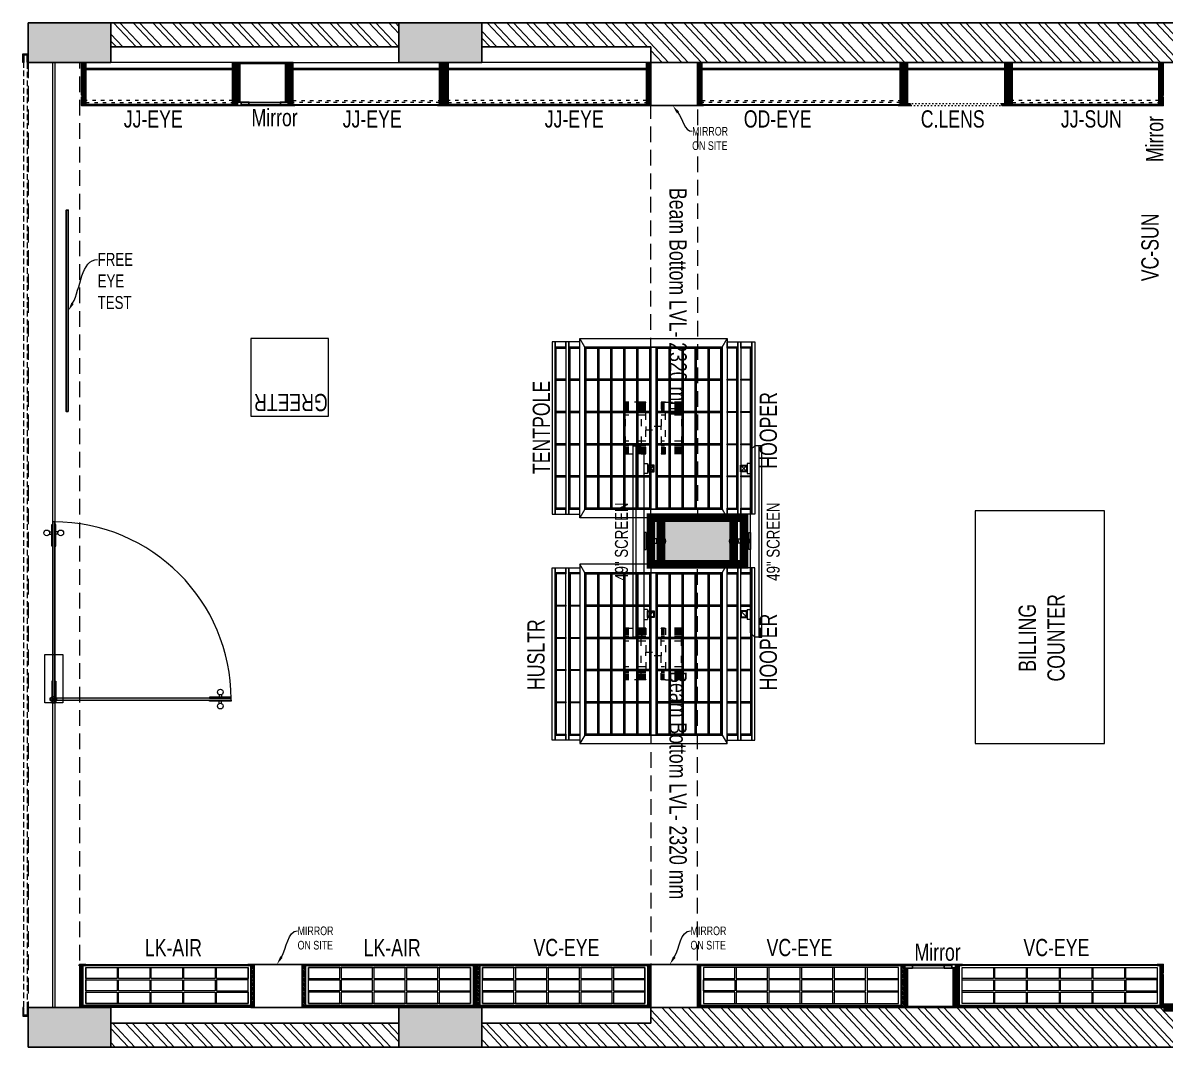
# Model space of a CAD drawing. Header units: feet. Extents: x 9588155 to 9598705, y -6772907 to -6766967.
# Drawn here: x 9588155 to 9594776, y -6772907 to -6766967 of the extents above; entities that cross this region are included whole.
import ezdxf
from ezdxf import colors
from ezdxf.entities.mleader import LeaderData, LeaderLine
from ezdxf.math import Vec2, Vec3

# ---------------------------------------------------------------- set-up
doc = ezdxf.new("R2010")
doc.units = ezdxf.units.FT
doc.header["$LTSCALE"] = 33
doc.header["$MEASUREMENT"] = 0
for name, pattern in [('a_p6_plan_L18$0$HIDDEN', [0.375, 0.25, -0.125]), ('ACAD_ISO03W100', [30, 12, -18]), ('HIDDENX2', [0.75, 0.5, -0.25])]:
    doc.linetypes.add(name, pattern=pattern)
for name, color, linetype, lineweight in [('A-Glazing', 4, 'Continuous', 20), ('A-shutter', 8, 'Continuous', 18), ('beam', 90, 'Continuous', 9), ('Glazing', 141, 'Continuous', 15), ('HIDDEN LINE', 177, 'Continuous', 0), ('LENS-DIM', 252, 'Continuous', 5), ('LENS-PARTITION', 21, 'Continuous', 25), ('LENS-TEXT', 31, 'Continuous', 5), ('LENS_DIMENSION', 193, 'Continuous', 0), ('LENS_TEXT', 31, 'Continuous', 5), ('LK-EQPMT', 3, 'Continuous', 18), ('LK-FF&E FLOOR', 1, 'Continuous', 9), ('LK-FF&E WALL', 1, 'Continuous', 9), ('LK-IT', 3, 'Continuous', 18), ('LK-MIRROR', 133, 'Continuous', 13), ('LN-ELEVATION-1', 81, 'Continuous', 25), ('LN-ELEVATION-2', 103, 'Continuous', 20), ('LN-ELEVATION-3', 125, 'Continuous', 18), ('LN-ELEVATION-4', 145, 'Continuous', 13), ('LN-ELEVATION-5', 167, 'Continuous', 5), ('LN-HATCH', 251, 'Continuous', 0), ('PLANO-TXT', 252, 'Continuous', 5), ('rolling shutter', 1, 'Continuous', 5)]:
    doc.layers.add(name, color=color, linetype=linetype, lineweight=lineweight)
doc.layers.add('A-WALL', color=1, linetype='Continuous')
doc.layers.add('column', color=10, linetype='Continuous')
doc.styles.add('LK TXT', font='GILC____.TTF', dxfattribs={"height": 100})
doc.styles.get("Standard").update_dxf_attribs({"font": 'GILC____.TTF'})
pattern_1 = [(45, (4208834.247, 1706614.74), (-4.4901280605, 4.4901280605), [])]
pattern_2 = [(45, (4209134.247, 1706614.74), (-4.4901280605, 4.4901280605), [])]
pattern_3 = [(45, (7858558.917, 3503823.203), (-4.4901280605, 4.4901280605), [])]
pattern_4 = [(45, (3990327.2935, 1709214.6916), (-4.4901280605, 4.4901280605), [])]
pattern_5 = [(45, (7858054.0837, 3504049.203), (-4.4901280605, 4.4901280605), [])]

# ---------------------------------------------------------------- blocks, each defined once
blk = doc.blocks.new('*U39')
at = {"layer": 'A-shutter', "color": 5, "ltscale": 10}
for points in [[(41039715, -1561539.2), (41039715, -1561544.2), (41039670, -1561544.2), (41039670, -1561564.2), (41039715, -1561564.2), (41039715, -1561569.2), (41039665, -1561569.2), (41039665, -1561539.2)], [(41045195, -1561539.2), (41045195, -1561544.2), (41045240, -1561544.2), (41045240, -1561564.2), (41045195, -1561564.2), (41045195, -1561569.2), (41045245, -1561569.2), (41045245, -1561539.2)]]:
    blk.add_lwpolyline(points, close=True, dxfattribs=at)
at = {"layer": 'A-shutter', "color": 5, "linetype": 'HIDDENX2', "ltscale": 2}
blk.add_lwpolyline([(41039670, -1561544.2), (41039670, -1561564.2), (41045240, -1561564.2), (41045240, -1561544.2)], close=True, dxfattribs=at)
blk = doc.blocks.new('A$Cfb444397')
at = {"layer": 'column'}
h = blk.add_hatch(color=8, dxfattribs=at)
h.dxf.hatch_style = 1
h.paths.add_polyline_path([(-9370, 5710), (-9370, 5940), (-9850, 5940), (-9850, 5710)])
h.paths.add_polyline_path([(-9370, 0), (-9370, 230), (-9850, 230), (-9850, 0)])
h.paths.add_polyline_path([(-7220, 0), (-7220, 230), (-7700, 230), (-7700, 0)])
h.paths.add_polyline_path([(-7220, 5710), (-7220, 5940), (-7700, 5940), (-7700, 5710)])
h = blk.add_hatch(color=8, dxfattribs=at)
h.dxf.hatch_style = 1
h.paths.add_polyline_path([(-1259.5, 2800), (-1259.5, 3070), (-1740, 3070), (-1740, 2800)])
h.paths.add_polyline_path([(-5759.5, 2800), (-5759.5, 3070), (-6240, 3070), (-6240, 2800)])
at = {"layer": 'LN-HATCH'}
h = blk.add_hatch(dxfattribs=at)
h.set_pattern_fill('ANSI32', color=256, scale=222, angle=88.11)
h.set_pattern_definition([(133.11, (-3472457.38, 5461264.69), (-60.7760807, -56.89315), []), (133.11, (-3472456.08, 5461303.91), (-60.7760807, -56.89315), [])])
h.paths.add_polyline_path([(-7220, 5940), (670, 5940), (670, 2840), (0, 2840), (0, 0), (-7220, 0), (-7220, 140), (-6240, 140), (-6240, 230), (-230, 230), (-230, 3070), (440, 3070), (440, 5710), (-6240, 5710), (-6240, 5800), (-7220, 5800)])
h.paths.add_polyline_path([(-9370, 5940), (-7700, 5940), (-7700, 5800), (-9370, 5800)])
h.paths.add_polyline_path([(-9370, 140), (-7700, 140), (-7700, 0), (-9370, 0)])
at = {"layer": 'A-WALL'}
for points in [[(-9370, 5940), (-7700, 5940), (-7700, 5800), (-9370, 5800)], [(-7220, 5940), (670, 5940), (670, 2840), (0, 2840), (0, 0), (-7220, 0), (-7220, 140), (-6240, 140), (-6240, 230), (-230, 230), (-230, 3070), (440, 3070), (440, 5710), (-6240, 5710), (-6240, 5800), (-7220, 5800)], [(-9370, 140), (-7700, 140), (-7700, 0), (-9370, 0)]]:
    blk.add_lwpolyline(points, close=True, dxfattribs=at)
at = {"layer": 'beam', "linetype": 'a_p6_plan_L18$0$HIDDEN', "lineweight": 5, "ltscale": 11}
for points in [[(-9850, 230), (-9550, 230), (-9550, 5710), (-9850, 5710)], [(-5970, 3070), (-6240, 3070), (-6240, 5710), (-5970, 5710)], [(-5970, 2800), (-6240, 2800), (-6240, 230), (-5970, 230)]]:
    blk.add_lwpolyline(points, close=True, dxfattribs=at)
at = {"layer": 'column'}
for points in [[(-9850, 5940), (-9370, 5940), (-9370, 5710), (-9850, 5710)], [(-7700, 5940), (-7220, 5940), (-7220, 5710), (-7700, 5710)], [(-6240, 3070), (-5759.5, 3070), (-5759.5, 2800), (-6240, 2800)], [(-9850, 0), (-9370, 0), (-9370, 230), (-9850, 230)], [(-7700, 230), (-7220, 230), (-7220, 0), (-7700, 0)]]:
    blk.add_lwpolyline(points, close=True, dxfattribs=at)
at = {"layer": 'rolling shutter', "color": 2, "xscale": -1, "rotation": 270}
blk.add_blockref('*U39', (1551689.2, -41039485), dxfattribs=at)
at = {"layer": 'beam', "linetype": 'a_p6_plan_L18$0$HIDDEN', "lineweight": 5, "ltscale": 11, "char_height": 100, "attachment_point": 1, "rotation": 270}
for insert in [(-6031.8, 4982.2), (-6031.8, 2179.7)]:
    blk.add_mtext_dynamic_manual_height_columns('Beam Bottom LVL- 2320 mm', width=1285.012, gutter_width=363.9, heights=[0], dxfattribs=dict(at, insert=insert))
blk = doc.blocks.new('JJ SH 900')
at = {"layer": 'LN-HATCH', "ltscale": 0.5}
h = blk.add_hatch(dxfattribs=at)
h.set_pattern_fill('ANSI31', color=256, scale=50)
h.paths.add_polyline_path([(-911.8, 0), (-911.8, -190), (-905.8, -190), (-905.8, -200), (-911.8, -200), (-911.8, -244), (-886.8, -244), (-886.8, 0)])
h = blk.add_hatch(dxfattribs=at)
h.set_pattern_fill('ANSI31', color=256, scale=2)
h.set_pattern_definition(pattern_1)
h.paths.add_polyline_path([(-11.8, 0), (-11.8, -190), (-17.8, -190), (-17.8, -200), (-11.8, -200), (-11.8, -244), (-36.8, -244), (-36.8, 0)])
h = blk.add_hatch(dxfattribs=at)
h.set_pattern_fill('ANSI31', color=256, scale=2)
h.set_pattern_definition(pattern_2)
h.paths.add_polyline_path([(-36.8, -40), (-886.8, -40), (-886.8, -34), (-36.8, -34)])
h = blk.add_hatch(dxfattribs=at)
h.set_pattern_fill('ANSI31', color=256, scale=2)
h.set_pattern_definition(pattern_2)
h.paths.add_polyline_path([(-876.8, -244), (-876.8, -250), (-911.8, -250), (-911.8, -244)])
h = blk.add_hatch(dxfattribs=at)
h.set_pattern_fill('ANSI31', color=256, scale=2)
h.set_pattern_definition(pattern_1)
h.paths.add_polyline_path([(-46.8, -244), (-46.8, -250), (-11.8, -250), (-11.8, -244)])
at = {"layer": 'LN-ELEVATION-1', "ltscale": 0.5}
for points in [[(-911.8, 0), (-911.8, -190), (-905.8, -190), (-905.8, -200), (-911.8, -200), (-911.8, -244), (-886.8, -244), (-886.8, 0)], [(-11.8, 0), (-11.8, -190), (-17.8, -190), (-17.8, -200), (-11.8, -200), (-11.8, -244), (-36.8, -244), (-36.8, 0)], [(-36.8, -40), (-886.8, -40), (-886.8, -34), (-36.8, -34)], [(-876.8, -244), (-876.8, -250), (-911.8, -250), (-911.8, -244)], [(-46.8, -244), (-46.8, -250), (-11.8, -250), (-11.8, -244)]]:
    blk.add_lwpolyline(points, close=True, dxfattribs=at)
at = {"layer": 'LN-ELEVATION-3', "ltscale": 0.5}
for p, q in [((-886.8, 0), (-36.8, 0)), ((-876.8, -244), (-46.8, -244)), ((-46.8, -250), (-876.8, -250))]:
    blk.add_line(p, q, dxfattribs=at)
at = {"layer": 'LN-ELEVATION-4', "linetype": 'ACAD_ISO03W100', "ltscale": 0.05}
blk.add_lwpolyline([(-886.8, -220), (-36.8, -220), (-36.8, -232), (-886.8, -232)], close=True, dxfattribs=at)
blk = doc.blocks.new('MIRROR')
at = {"layer": 'LN-HATCH', "ltscale": 0.5}
h = blk.add_hatch(dxfattribs=at)
h.set_pattern_fill('ANSI31', color=256, scale=2)
h.set_pattern_definition([(45, (4060433.7416, 1708720.787), (-4.4901280605, 4.4901280605), [])])
h.paths.add_polyline_path([(212.9, 101.3), (230.9, 101.3), (230.9, -127.7), (212.9, -127.7)])
h.paths.add_polyline_path([(230.9, 95.3), (494.9, 95.3), (494.9, 101.3), (230.9, 101.3)])
h.paths.add_polyline_path([(512.9, 101.3), (494.9, 101.3), (494.9, -127.7), (512.9, -127.7)])
at = {"layer": 'Defpoints'}
blk.add_lwpolyline([(512.9, 101.3), (212.9, 101.3), (212.9, -148.7), (512.9, -148.7)], close=True, dxfattribs=at)
at = {"layer": 'LN-ELEVATION-1'}
for points in [[(212.9, 101.3), (230.9, 101.3), (230.9, -127.7), (212.9, -127.7)], [(230.9, 95.3), (494.9, 95.3), (494.9, 101.3), (230.9, 101.3)], [(512.9, 101.3), (494.9, 101.3), (494.9, -127.7), (512.9, -127.7)], [(259.9, -141.7), (259.9, -127.7), (214.9, -127.7), (214.9, -148.7), (223.9, -148.7), (223.9, -147.2), (216.4, -147.2), (216.4, -141.7)], [(442.9, -141.7), (442.9, -127.7), (487.9, -127.7), (487.9, -148.7), (478.9, -148.7), (478.9, -147.2), (486.4, -147.2), (486.4, -141.7)], [(504.9, -148.7), (504.9, -147.2), (509.4, -147.2), (509.4, -129.2), (487.9, -129.2), (487.9, -127.7), (510.9, -127.7), (510.9, -148.7)]]:
    blk.add_lwpolyline(points, close=True, dxfattribs=at)
at = {"layer": 'LN-ELEVATION-2'}
blk.add_lwpolyline([(259.9, -141.7), (442.9, -141.7), (442.9, -127.7), (259.9, -127.7)], close=True, dxfattribs=at)
at = {"layer": 'LN-ELEVATION-2', "color": 4, "lineweight": 0}
blk.add_lwpolyline([(216.4, -141.7), (486.4, -141.7), (486.4, -147.2), (216.4, -147.2)], close=True, dxfattribs=at)
at = {"layer": 'LN-ELEVATION-4', "ltscale": 0.5}
blk.add_line((478.9, -148.7), (223.9, -148.7), dxfattribs=at)
blk = doc.blocks.new('VC HD 1010')
at = {"layer": 'LN-HATCH', "ltscale": 0.5}
h = blk.add_hatch(dxfattribs=at)
h.set_pattern_fill('ANSI31', color=256, scale=2)
h.set_pattern_definition([(45, (3761554.586, 1795022.936), (-4.490128061, 4.490128061), [])])
h.paths.add_polyline_path([(-505.2, 24), (-505.2, -166), (-499.2, -166), (-499.2, -176), (-505.2, -176), (-505.2, -220), (-487.2, -220), (-487.2, 24)])
h = blk.add_hatch(dxfattribs=at)
h.set_pattern_fill('ANSI31', color=256, scale=2)
h.set_pattern_definition(pattern_3)
h.paths.add_polyline_path([(504.8, 24), (504.8, -166), (498.8, -166), (498.8, -176), (504.8, -176), (504.8, -220), (486.8, -220), (486.8, 24)])
h = blk.add_hatch(dxfattribs=at)
h.set_pattern_fill('ANSI31', color=256, scale=2)
h.set_pattern_definition([(45, (7858741.917, 3503823.203), (-4.4901280605, 4.4901280605), [])])
h.paths.add_polyline_path([(-470.2, -220), (-470.2, -226), (-505.2, -226), (-505.2, -220)])
h = blk.add_hatch(dxfattribs=at)
h.set_pattern_fill('ANSI31', color=256, scale=2)
h.set_pattern_definition(pattern_3)
h.paths.add_polyline_path([(476.8, -220), (476.8, -226), (511.8, -226), (511.8, -220)])
at = {"layer": 'LN-ELEVATION-1', "ltscale": 0.5}
for points in [[(-505.2, 24), (-505.2, -166), (-499.2, -166), (-499.2, -176), (-505.2, -176), (-505.2, -220), (-487.2, -220), (-487.2, 24)], [(486.8, 12), (-487.2, 12), (-487.2, 18), (486.8, 18)], [(504.8, 24), (504.8, -166), (498.8, -166), (498.8, -176), (504.8, -176), (504.8, -220), (486.8, -220), (486.8, 24)], [(-470.2, -220), (-470.2, -226), (-505.2, -226), (-505.2, -220)], [(469.8, -220), (469.8, -226), (504.8, -226), (504.8, -220)]]:
    blk.add_lwpolyline(points, close=True, dxfattribs=at)
at = {"layer": 'LN-ELEVATION-2', "ltscale": 0.5}
blk.add_lwpolyline([(470.2, 0), (-470.2, 0), (-470.2, -208), (470.2, -208)], close=True, dxfattribs=at)
at = {"layer": 'LN-ELEVATION-3', "ltscale": 0.5}
for p, q in [((-487.2, 24), (486.8, 24)), ((-470.2, -220), (469.8, -220)), ((469.8, -226), (-470.2, -226))]:
    blk.add_line(p, q, dxfattribs=at)
for points in [[(-470.2, 0), (-288.5, 0), (-288.5, -64), (-470.2, -64)], [(-280.5, 0), (-98.8, 0), (-98.8, -64), (-280.5, -64)], [(-90.8, 0), (90.8, 0), (90.8, -64), (-90.8, -64)], [(98.8, 0), (280.5, 0), (280.5, -64), (98.8, -64)], [(288.5, 0), (470.2, 0), (470.2, -64), (288.5, -64)], [(-470.2, -136), (-288.5, -136), (-288.5, -72), (-470.2, -72)], [(-280.5, -72), (-98.8, -72), (-98.8, -136), (-280.5, -136)], [(-90.8, -72), (90.8, -72), (90.8, -136), (-90.8, -136)], [(98.8, -72), (280.5, -72), (280.5, -136), (98.8, -136)], [(288.5, -72), (470.2, -72), (470.2, -136), (288.5, -136)], [(-470.2, -144), (-288.5, -144), (-288.5, -208), (-470.2, -208)], [(-280.5, -144), (-98.8, -144), (-98.8, -208), (-280.5, -208)], [(-90.8, -144), (90.8, -144), (90.8, -208), (-90.8, -208)], [(98.8, -144), (280.5, -144), (280.5, -208), (98.8, -208)], [(288.5, -144), (470.2, -144), (470.2, -208), (288.5, -208)]]:
    blk.add_lwpolyline(points, close=True, dxfattribs=at)
blk = doc.blocks.new('JJ SH 1200')
at = {"layer": 'LN-HATCH', "ltscale": 0.5}
h = blk.add_hatch(dxfattribs=at)
h.set_pattern_fill('ANSI31', color=256, scale=2)
h.set_pattern_definition([(45, (4097187.331, 1708800.267), (-4.4901280605, 4.4901280605), [])])
h.paths.add_polyline_path([(792.1, 220), (792.1, 30), (786.1, 30), (786.1, 20), (792.1, 20), (792.1, -24), (767.1, -24), (767.1, 220)])
h.paths.add_polyline_path([(-382.9, 180), (767.1, 180), (767.1, 186), (-382.9, 186)])
h.paths.add_polyline_path([(757.1, -24), (757.1, -30), (792.1, -30), (792.1, -24)])
h.paths.add_polyline_path([(-407.9, 220), (-407.9, 30), (-401.9, 30), (-401.9, 20), (-407.9, 20), (-407.9, -24), (-382.9, -24), (-382.9, 220)])
h.paths.add_polyline_path([(-372.9, -24), (-372.9, -30), (-407.9, -30), (-407.9, -24)])
at = {"layer": 'LN-ELEVATION-1', "ltscale": 0.5}
for points in [[(-407.9, 220), (-407.9, 30), (-401.9, 30), (-401.9, 20), (-407.9, 20), (-407.9, -24), (-382.9, -24), (-382.9, 220)], [(792.1, 220), (792.1, 30), (786.1, 30), (786.1, 20), (792.1, 20), (792.1, -24), (767.1, -24), (767.1, 220)], [(-382.9, 180), (767.1, 180), (767.1, 186), (-382.9, 186)], [(-372.9, -24), (-372.9, -30), (-407.9, -30), (-407.9, -24)], [(757.1, -24), (757.1, -30), (792.1, -30), (792.1, -24)]]:
    blk.add_lwpolyline(points, close=True, dxfattribs=at)
at = {"layer": 'LN-ELEVATION-3', "ltscale": 0.5}
for p, q in [((767.1, 220), (-382.9, 220)), ((757.1, -24), (-372.9, -24)), ((-372.9, -30), (757.1, -30))]:
    blk.add_line(p, q, dxfattribs=at)
at = {"layer": 'LN-ELEVATION-4', "linetype": 'ACAD_ISO03W100', "ltscale": 0.05}
blk.add_lwpolyline([(767.1, 0), (-382.9, 0), (-382.9, -12), (767.1, -12)], close=True, dxfattribs=at)
blk = doc.blocks.new('CLENS 600')
at = {"layer": 'LN-HATCH', "ltscale": 0.5}
h = blk.add_hatch(dxfattribs=at)
h.set_pattern_fill('ANSI31', color=256, scale=2)
h.set_pattern_definition(pattern_4)
h.paths.add_polyline_path([(-600, 0), (-582, 0), (-582, -240), (-600, -240)])
h = blk.add_hatch(dxfattribs=at)
h.set_pattern_fill('ANSI31', color=256, scale=2)
h.set_pattern_definition([(45, (3975657.573, 1709214.6916), (-4.490128061, 4.490128061), [])])
h.paths.add_polyline_path([(-18, 0), (0, 0), (0, -240), (-18, -240)])
h = blk.add_hatch(dxfattribs=at)
h.set_pattern_fill('ANSI31', color=256, scale=2)
h.set_pattern_definition([(45, (3990252.2935, 1709214.6916), (-4.4901280605, 4.4901280605), [])])
h.paths.add_polyline_path([(-582, -40), (-18, -40), (-18, -34), (-582, -34)])
h = blk.add_hatch(dxfattribs=at)
h.set_pattern_fill('ANSI31', color=256, scale=2)
h.set_pattern_definition(pattern_4)
h.paths.add_polyline_path([(-600, -250), (-565, -250), (-565, -240), (-600, -240)])
h = blk.add_hatch(dxfattribs=at)
h.set_pattern_fill('ANSI31', color=256, scale=2)
h.set_pattern_definition([(45, (3990177.2935, 1709214.6916), (-4.4901280605, 4.4901280605), [])])
h.paths.add_polyline_path([(-35, -250), (0, -250), (0, -240), (-35, -240)])
at = {"layer": 'HIDDEN LINE', "linetype": 'ACAD_ISO03W100', "ltscale": 0.02}
for p, q in [((-35, -240), (-565, -240)), ((-565, -250), (-35, -250))]:
    blk.add_line(p, q, dxfattribs=at)
at = {"layer": 'LN-ELEVATION-1', "ltscale": 0.5}
for points in [[(-600, 0), (-582, 0), (-582, -240), (-600, -240)], [(-18, 0), (0, 0), (0, -240), (-18, -240)], [(-582, -40), (-18, -40), (-18, -34), (-582, -34)], [(-600, -250), (-565, -250), (-565, -240), (-600, -240)], [(-35, -250), (0, -250), (0, -240), (-35, -240)]]:
    blk.add_lwpolyline(points, close=True, dxfattribs=at)
at = {"layer": 'LN-ELEVATION-4'}
blk.add_line((-18, 0), (-582, 0), dxfattribs=at)
blk = doc.blocks.new('VC HD 1200')
at = {"layer": 'LN-HATCH', "ltscale": 0.5}
h = blk.add_hatch(dxfattribs=at)
h.set_pattern_fill('ANSI31', color=256, scale=2)
h.set_pattern_definition([(45, (3760859.753, 1795248.936), (-4.490128061, 4.490128061), [])])
h.paths.add_polyline_path([(-1200, 250), (-1200, 60), (-1194, 60), (-1194, 50), (-1200, 50), (-1200, 6), (-1182, 6), (-1182, 250)])
h = blk.add_hatch(dxfattribs=at)
h.set_pattern_fill('ANSI31', color=256, scale=2)
h.set_pattern_definition(pattern_5)
h.paths.add_polyline_path([(0, 250), (0, 60), (-6, 60), (-6, 50), (0, 50), (0, 6), (-18, 6), (-18, 250)])
h = blk.add_hatch(dxfattribs=at)
h.set_pattern_fill('ANSI31', color=256, scale=2)
h.set_pattern_definition([(45, (7858047.0837, 3504049.203), (-4.4901280605, 4.4901280605), [])])
h.paths.add_polyline_path([(-1165, 6), (-1165, 0), (-1200, 0), (-1200, 6)])
h = blk.add_hatch(dxfattribs=at)
h.set_pattern_fill('ANSI31', color=256, scale=2)
h.set_pattern_definition(pattern_5)
h.paths.add_polyline_path([(-28, 6), (-28, 0), (0, 0), (0, 6)])
at = {"layer": 'LN-ELEVATION-1', "ltscale": 0.5}
for points in [[(-1200, 250), (-1200, 60), (-1194, 60), (-1194, 50), (-1200, 50), (-1200, 6), (-1182, 6), (-1182, 250)], [(-18, 238), (-1182, 238), (-1182, 244), (-18, 244)], [(0, 250), (0, 60), (-6, 60), (-6, 50), (0, 50), (0, 6), (-18, 6), (-18, 250)], [(-1165, 6), (-1165, 0), (-1200, 0), (-1200, 6)], [(-35, 6), (-35, 0), (0, 0), (0, 6)]]:
    blk.add_lwpolyline(points, close=True, dxfattribs=at)
at = {"layer": 'LN-ELEVATION-3', "ltscale": 0.5}
for p, q in [((-1182, 250), (-18, 250)), ((-1165, 6), (-35, 6)), ((-35, 0), (-1165, 0))]:
    blk.add_line(p, q, dxfattribs=at)
for points in [[(-1165, 226), (-35, 226), (-35, 18), (-1165, 18)], [(-1165, 226), (-983.3, 226), (-983.3, 162), (-1165, 162)], [(-975.3, 226), (-793.7, 226), (-793.7, 162), (-975.3, 162)], [(-785.7, 226), (-604, 226), (-604, 162), (-785.7, 162)], [(-596, 226), (-414.3, 226), (-414.3, 162), (-596, 162)], [(-406.3, 226), (-224.7, 226), (-224.7, 162), (-406.3, 162)], [(-216.7, 226), (-35, 226), (-35, 162), (-216.7, 162)], [(-1165, 90), (-983.3, 90), (-983.3, 154), (-1165, 154)], [(-975.3, 154), (-793.7, 154), (-793.7, 90), (-975.3, 90)], [(-785.7, 154), (-604, 154), (-604, 90), (-785.7, 90)], [(-596, 154), (-414.3, 154), (-414.3, 90), (-596, 90)], [(-406.3, 154), (-224.7, 154), (-224.7, 90), (-406.3, 90)], [(-216.7, 154), (-35, 154), (-35, 90), (-216.7, 90)], [(-1165, 82), (-983.3, 82), (-983.3, 18), (-1165, 18)], [(-975.3, 82), (-793.7, 82), (-793.7, 18), (-975.3, 18)], [(-785.7, 82), (-604, 82), (-604, 18), (-785.7, 18)], [(-596, 82), (-414.3, 82), (-414.3, 18), (-596, 18)], [(-406.3, 82), (-224.7, 82), (-224.7, 18), (-406.3, 18)], [(-216.7, 82), (-35, 82), (-35, 18), (-216.7, 18)]]:
    blk.add_lwpolyline(points, close=True, dxfattribs=at)
blk = doc.blocks.new('ffgd')
at = {"layer": 'LN-ELEVATION-4', "linetype": 'ACAD_ISO03W100', "ltscale": 0.1}
blk.add_lwpolyline([(0, 47.3), (0, -41.5), (-20, -41.5), (-20, 47.3)], close=True, dxfattribs=at)
at = {"layer": 'LN-ELEVATION-5', "linetype": 'ACAD_ISO03W100', "ltscale": 0.1}
for p, q in [((-159.9, 165.7), (-159.9, 47.3)), ((-159.7, 165.7), (-159.7, 47.3)), ((-159.4, 165.7), (-159.4, 47.3)), ((-159, 165.7), (-159, 47.3)), ((-158.5, 165.7), (-158.5, 47.3)), ((-157.9, 165.7), (-157.9, 47.3)), ((-157.1, 165.7), (-157.1, 47.3)), ((-156.1, 165.7), (-156.1, 47.3)), ((-154.1, 165.7), (-154.1, 47.3)), ((-151.1, 165.7), (-151.1, 47.3)), ((-146.1, 165.7), (-146.1, 47.3)), ((-141.1, 165.7), (-141.1, 47.3)), ((-135.1, 165.7), (-135.1, 47.3)), ((-128.1, 165.7), (-128.1, 47.3)), ((-120.1, 165.7), (-120.1, 47.3)), ((-111.1, 165.7), (-111.1, 47.3)), ((-102.1, 165.7), (-102.1, 47.3)), ((-85, 165.7), (-85, 47.3)), ((65, 165.7), (65, 47.3)), ((82.1, 165.7), (82.1, 47.3)), ((91.1, 165.7), (91.1, 47.3)), ((100.1, 165.7), (100.1, 47.3)), ((108.1, 165.7), (108.1, 47.3)), ((115.1, 165.7), (115.1, 47.3)), ((121.1, 165.7), (121.1, 47.3)), ((126.1, 165.7), (126.1, 47.3)), ((131.1, 165.7), (131.1, 47.3)), ((134.1, 165.7), (134.1, 47.3)), ((136.1, 165.7), (136.1, 47.3)), ((137.1, 165.7), (137.1, 47.3)), ((137.9, 165.7), (137.9, 47.3)), ((138.5, 165.7), (138.5, 47.3)), ((139, 165.7), (139, 47.3)), ((139.4, 165.7), (139.4, 47.3)), ((139.7, 165.7), (139.7, 47.3)), ((139.9, 165.7), (139.9, 47.3)), ((-159.9, -41.5), (-159.9, -159.9)), ((-159.7, -41.5), (-159.7, -159.9)), ((-159.4, -41.5), (-159.4, -159.9)), ((-159, -41.5), (-159, -159.9)), ((-158.5, -41.5), (-158.5, -159.9)), ((-157.9, -41.5), (-157.9, -159.9)), ((-157.1, -41.5), (-157.1, -159.9)), ((-156.1, -41.5), (-156.1, -159.9)), ((-154.1, -41.5), (-154.1, -159.9)), ((-151.1, -41.5), (-151.1, -159.9)), ((-146.1, -41.5), (-146.1, -159.9)), ((-141.1, -41.5), (-141.1, -159.9)), ((-135.1, -41.5), (-135.1, -159.9)), ((-128.1, -41.5), (-128.1, -159.9)), ((-120.1, -41.5), (-120.1, -159.9)), ((-111.1, -41.5), (-111.1, -159.9)), ((-102.1, -41.5), (-102.1, -159.9)), ((-85, -41.5), (-85, -159.9)), ((65, -41.5), (65, -159.9)), ((82.1, -41.5), (82.1, -159.9)), ((91.1, -41.5), (91.1, -159.9)), ((100.1, -41.5), (100.1, -159.9)), ((108.1, -41.5), (108.1, -159.9)), ((115.1, -41.5), (115.1, -159.9)), ((121.1, -41.5), (121.1, -159.9)), ((126.1, -41.5), (126.1, -159.9)), ((131.1, -41.5), (131.1, -159.9)), ((134.1, -41.5), (134.1, -159.9)), ((136.1, -41.5), (136.1, -159.9)), ((137.1, -41.5), (137.1, -159.9)), ((137.9, -41.5), (137.9, -159.9)), ((138.5, -41.5), (138.5, -159.9)), ((139, -41.5), (139, -159.9)), ((139.4, -41.5), (139.4, -159.9)), ((139.7, -41.5), (139.7, -159.9)), ((139.9, -41.5), (139.9, -159.9))]:
    blk.add_line(p, q, dxfattribs=at)
for points in [[(140, 73), (140, 165.7), (-160, 165.7), (-160, 73)], [(140, -67.1), (140, -159.9), (-160, -159.9), (-160, -67.1)]]:
    blk.add_lwpolyline(points, dxfattribs=at)
for points in [[(140, 73), (140, 47.3), (-160, 47.3), (-160, 73)], [(140, -41.5), (140, -67.1), (-160, -67.1), (-160, -41.5)]]:
    blk.add_lwpolyline(points, close=True, dxfattribs=at)
blk = doc.blocks.new('EURO 1040 x 1175')
at = {"layer": 'LN-ELEVATION-1'}
for points in [[(-470, -327.4), (470, -327.4), (470, 467.6), (-470, 467.6)], [(-470, 85.1), (470, 85.1), (470, 467.6), (-470, 467.6)], [(-283.2, 85.1), (-277.2, 85.1), (-277.2, 467.6), (-283.2, 467.6)], [(-96.4, 85.1), (-90.4, 85.1), (-90.4, 467.6), (-96.4, 467.6)], [(90.4, 85.1), (96.4, 85.1), (96.4, 467.6), (90.4, 467.6)], [(277.2, 85.1), (283.2, 85.1), (283.2, 467.6), (277.2, 467.6)], [(-470, 386.6), (-283.2, 386.6), (-283.2, 392.6), (-470, 392.6)], [(-277.2, 386.6), (-96.4, 386.6), (-96.4, 392.6), (-277.2, 392.6)], [(-90.4, 386.6), (90.4, 386.6), (90.4, 392.6), (-90.4, 392.6)], [(96.4, 386.6), (277.2, 386.6), (277.2, 392.6), (96.4, 392.6)], [(283.2, 386.6), (470, 386.6), (470, 392.6), (283.2, 392.6)], [(-470, 311.2), (-283.2, 311.2), (-283.2, 317.2), (-470, 317.2)], [(-277.2, 311.2), (-96.4, 311.2), (-96.4, 317.2), (-277.2, 317.2)], [(-90.4, 311.2), (90.4, 311.2), (90.4, 317.2), (-90.4, 317.2)], [(96.4, 311.2), (277.2, 311.2), (277.2, 317.2), (96.4, 317.2)], [(283.2, 311.2), (470, 311.2), (470, 317.2), (283.2, 317.2)], [(-470, 235.8), (-283.2, 235.8), (-283.2, 241.8), (-470, 241.8)], [(-277.2, 235.8), (-96.4, 235.8), (-96.4, 241.8), (-277.2, 241.8)], [(-90.4, 235.8), (90.4, 235.8), (90.4, 241.8), (-90.4, 241.8)], [(96.4, 235.8), (277.2, 235.8), (277.2, 241.8), (96.4, 241.8)], [(283.2, 235.8), (470, 235.8), (470, 241.8), (283.2, 241.8)], [(-470, 160.4), (-283.2, 160.4), (-283.2, 166.4), (-470, 166.4)], [(-277.2, 160.4), (-96.4, 160.4), (-96.4, 166.4), (-277.2, 166.4)], [(-90.4, 160.4), (90.4, 160.4), (90.4, 166.4), (-90.4, 166.4)], [(96.4, 160.4), (277.2, 160.4), (277.2, 166.4), (96.4, 166.4)], [(283.2, 160.4), (470, 160.4), (470, 166.4), (283.2, 166.4)], [(-470, 85.1), (470, 85.1), (470, 55.1), (-470, 55.1)], [(-470, 55.1), (470, 55.1), (470, -327.4), (-470, -327.4)], [(-283.2, 55.1), (-277.2, 55.1), (-277.2, -327.4), (-283.2, -327.4)], [(-96.4, 55.1), (-90.4, 55.1), (-90.4, -327.4), (-96.4, -327.4)], [(90.4, 55.1), (96.4, 55.1), (96.4, -327.4), (90.4, -327.4)], [(277.2, 55.1), (283.2, 55.1), (283.2, -327.4), (277.2, -327.4)], [(-470, -20.3), (-283.2, -20.3), (-283.2, -26.3), (-470, -26.3)], [(-277.2, -20.3), (-96.4, -20.3), (-96.4, -26.3), (-277.2, -26.3)], [(-90.4, -20.3), (90.4, -20.3), (90.4, -26.3), (-90.4, -26.3)], [(96.4, -20.3), (277.2, -20.3), (277.2, -26.3), (96.4, -26.3)], [(283.2, -20.3), (470, -20.3), (470, -26.3), (283.2, -26.3)], [(-470, -95.7), (-283.2, -95.7), (-283.2, -101.7), (-470, -101.7)], [(-277.2, -95.7), (-96.4, -95.7), (-96.4, -101.7), (-277.2, -101.7)], [(-90.4, -95.7), (90.4, -95.7), (90.4, -101.7), (-90.4, -101.7)], [(96.4, -95.7), (277.2, -95.7), (277.2, -101.7), (96.4, -101.7)], [(283.2, -95.7), (470, -95.7), (470, -101.7), (283.2, -101.7)], [(-470, -171.1), (-283.2, -171.1), (-283.2, -177.1), (-470, -177.1)], [(-277.2, -171.1), (-96.4, -171.1), (-96.4, -177.1), (-277.2, -177.1)], [(-90.4, -171.1), (90.4, -171.1), (90.4, -177.1), (-90.4, -177.1)], [(96.4, -171.1), (277.2, -171.1), (277.2, -177.1), (96.4, -177.1)], [(283.2, -171.1), (470, -171.1), (470, -177.1), (283.2, -177.1)], [(-470, -246.4), (-283.2, -246.4), (-283.2, -252.4), (-470, -252.4)], [(-277.2, -246.4), (-96.4, -246.4), (-96.4, -252.4), (-277.2, -252.4)], [(-90.4, -246.4), (90.4, -246.4), (90.4, -252.4), (-90.4, -252.4)], [(96.4, -246.4), (277.2, -246.4), (277.2, -252.4), (96.4, -252.4)], [(283.2, -246.4), (470, -246.4), (470, -252.4), (283.2, -252.4)]]:
    blk.add_lwpolyline(points, close=True, dxfattribs=at)
for points in [[(-283.2, 461.6), (-464, 461.6), (-464, 317.2)], [(-96.4, 461.6), (-277.2, 461.6)], [(90.4, 461.6), (-90.4, 461.6)], [(277.2, 461.6), (96.4, 461.6)], [(464, 317.2), (464, 461.6), (283.2, 461.6)], [(-464, 311.2), (-464, 241.8)], [(464, 241.8), (464, 311.2)], [(-464, 235.8), (-464, 166.4)], [(464, 166.4), (464, 235.8)], [(-464, 160.4), (-464, 91.1), (-283.2, 91.1)], [(283.2, 91.1), (464, 91.1), (464, 160.4)], [(-277.2, 91.1), (-96.4, 91.1)], [(-90.4, 91.1), (90.4, 91.1)], [(96.4, 91.1), (277.2, 91.1)], [(-464, -20.3), (-464, 49.1), (-283.2, 49.1)], [(-277.2, 49.1), (-96.4, 49.1)], [(-90.4, 49.1), (90.4, 49.1)], [(96.4, 49.1), (277.2, 49.1)], [(283.2, 49.1), (464, 49.1), (464, -20.3)], [(-464, -95.7), (-464, -26.3)], [(464, -26.3), (464, -95.7)], [(-464, -171.1), (-464, -101.7)], [(464, -101.7), (464, -171.1)], [(-283.2, -321.4), (-464, -321.4), (-464, -177.1)], [(464, -177.1), (464, -321.4), (283.2, -321.4)], [(-96.4, -321.4), (-277.2, -321.4)], [(90.4, -321.4), (-90.4, -321.4)], [(277.2, -321.4), (96.4, -321.4)]]:
    blk.add_lwpolyline(points, dxfattribs=at)
at = {"layer": 'LN-ELEVATION-2'}
blk.add_lwpolyline([(-520, -357.4), (520, -357.4), (520, 497.6), (-520, 497.6)], close=True, dxfattribs=at)
for points in [[(-470, 467.6), (-520, 497.6)], [(470, 467.6), (520, 497.6)], [(-470, -327.4), (-520, -357.4)], [(470, -327.4), (520, -357.4)]]:
    blk.add_lwpolyline(points, dxfattribs=at)
at = {"layer": 'LN-ELEVATION-3'}
for points in [[(-500, 559.6), (500, 559.6), (500, 577.6), (-500, 577.6)], [(-500, 497.6), (-470, 497.6), (-470, 559.6), (-500, 559.6)], [(470, 497.6), (500, 497.6), (500, 559.6), (470, 559.6)], [(-500, -357.4), (-470, -357.4), (-470, -419.4), (-500, -419.4)], [(470, -357.4), (500, -357.4), (500, -419.4), (470, -419.4)], [(-500, -419.4), (500, -419.4), (500, -437.4), (-500, -437.4)]]:
    blk.add_lwpolyline(points, close=True, dxfattribs=at)
at = {"layer": 'LN-ELEVATION-4'}
for points in [[(-500, 639.6), (500, 639.6), (500, 657.6), (-500, 657.6)], [(-500, 577.6), (-470, 577.6), (-470, 639.6), (-500, 639.6)], [(470, 577.6), (500, 577.6), (500, 639.6), (470, 639.6)], [(-470, 497.6), (-464, 497.6), (-464, 559.6), (-470, 559.6)], [(-464, 553.6), (-283.2, 553.6), (-283.2, 559.6), (-464, 559.6)], [(-283.2, 497.6), (-277.2, 497.6), (-277.2, 559.6), (-283.2, 559.6)], [(-277.2, 553.6), (-96.4, 553.6), (-96.4, 559.6), (-277.2, 559.6)], [(-96.4, 497.6), (-90.4, 497.6), (-90.4, 559.6), (-96.4, 559.6)], [(-90.4, 553.6), (90.4, 553.6), (90.4, 559.6), (-90.4, 559.6)], [(90.4, 497.6), (96.4, 497.6), (96.4, 559.6), (90.4, 559.6)], [(96.4, 553.6), (277.2, 553.6), (277.2, 559.6), (96.4, 559.6)], [(277.2, 497.6), (283.2, 497.6), (283.2, 559.6), (277.2, 559.6)], [(283.2, 553.6), (464, 553.6), (464, 559.6), (283.2, 559.6)], [(464, 497.6), (470, 497.6), (470, 559.6), (464, 559.6)], [(-470, -357.4), (-464, -357.4), (-464, -419.4), (-470, -419.4)], [(-283.2, -357.4), (-277.2, -357.4), (-277.2, -419.4), (-283.2, -419.4)], [(-96.4, -357.4), (-90.4, -357.4), (-90.4, -419.4), (-96.4, -419.4)], [(90.4, -357.4), (96.4, -357.4), (96.4, -419.4), (90.4, -419.4)], [(277.2, -357.4), (283.2, -357.4), (283.2, -419.4), (277.2, -419.4)], [(464, -357.4), (470, -357.4), (470, -419.4), (464, -419.4)], [(-500, -437.4), (-470, -437.4), (-470, -499.4), (-500, -499.4)], [(-464, -413.4), (-283.2, -413.4), (-283.2, -419.4), (-464, -419.4)], [(-277.2, -413.4), (-96.4, -413.4), (-96.4, -419.4), (-277.2, -419.4)], [(-90.4, -413.4), (90.4, -413.4), (90.4, -419.4), (-90.4, -419.4)], [(96.4, -413.4), (277.2, -413.4), (277.2, -419.4), (96.4, -419.4)], [(283.2, -413.4), (464, -413.4), (464, -419.4), (283.2, -419.4)], [(470, -437.4), (500, -437.4), (500, -499.4), (470, -499.4)], [(-500, -499.4), (500, -499.4), (500, -517.4), (-500, -517.4)]]:
    blk.add_lwpolyline(points, close=True, dxfattribs=at)
at = {"layer": 'LN-ELEVATION-5'}
for points in [[(-470, 577.6), (-464, 577.6), (-464, 639.6), (-470, 639.6)], [(-464, 633.6), (-283.2, 633.6), (-283.2, 639.6), (-464, 639.6)], [(-283.2, 577.6), (-277.2, 577.6), (-277.2, 639.6), (-283.2, 639.6)], [(-277.2, 633.6), (-96.4, 633.6), (-96.4, 639.6), (-277.2, 639.6)], [(-96.4, 577.6), (-90.4, 577.6), (-90.4, 639.6), (-96.4, 639.6)], [(-90.4, 633.6), (90.4, 633.6), (90.4, 639.6), (-90.4, 639.6)], [(90.4, 577.6), (96.4, 577.6), (96.4, 639.6), (90.4, 639.6)], [(96.4, 633.6), (277.2, 633.6), (277.2, 639.6), (96.4, 639.6)], [(277.2, 577.6), (283.2, 577.6), (283.2, 639.6), (277.2, 639.6)], [(283.2, 633.6), (464, 633.6), (464, 639.6), (283.2, 639.6)], [(464, 577.6), (470, 577.6), (470, 639.6), (464, 639.6)], [(-470, -437.4), (-464, -437.4), (-464, -499.4), (-470, -499.4)], [(-283.2, -437.4), (-277.2, -437.4), (-277.2, -499.4), (-283.2, -499.4)], [(-96.4, -437.4), (-90.4, -437.4), (-90.4, -499.4), (-96.4, -499.4)], [(90.4, -437.4), (96.4, -437.4), (96.4, -499.4), (90.4, -499.4)], [(277.2, -437.4), (283.2, -437.4), (283.2, -499.4), (277.2, -499.4)], [(464, -437.4), (470, -437.4), (470, -499.4), (464, -499.4)], [(-464, -493.4), (-283.2, -493.4), (-283.2, -499.4), (-464, -499.4)], [(-277.2, -493.4), (-96.4, -493.4), (-96.4, -499.4), (-277.2, -499.4)], [(-90.4, -493.4), (90.4, -493.4), (90.4, -499.4), (-90.4, -499.4)], [(96.4, -493.4), (277.2, -493.4), (277.2, -499.4), (96.4, -499.4)], [(283.2, -493.4), (464, -493.4), (464, -499.4), (283.2, -499.4)]]:
    blk.add_lwpolyline(points, close=True, dxfattribs=at)
at = {"layer": 'LENS-DIM'}
blk.add_blockref('ffgd', (10, 67.1), dxfattribs=at)
blk = doc.blocks.new('Entrance Door')
at = {"layer": 'Glazing', "ltscale": 111}
blk.add_hatch(color=256, dxfattribs=at).paths.add_polyline_path([(18, -34.8), (18, -1235), (30, -1235), (30, -34.8)])
at = {"layer": 'Glazing'}
for p, q in [((30, -54.2), (18, -66.2)), ((1117.8, -31.3), (1117.8, -54.3)), ((1117.8, -89.2), (1117.8, -66.3)), ((1132.8, -31.3), (1132.8, -54.3)), ((1132.8, -89.2), (1132.8, -66.3))]:
    blk.add_line(p, q, dxfattribs=at)
at = {"layer": 'Glazing', "ltscale": 44}
for p, q in [((-4.9, -1156.3), (18, -1156.3)), ((-4.9, -1171.3), (18, -1171.3)), ((52.9, -1156.3), (30, -1156.3)), ((52.9, -1171.3), (30, -1171.3))]:
    blk.add_line(p, q, dxfattribs=at)
at = {"layer": 'Glazing'}
for points in [[(320, -120.5), (0, -120.5), (0, 0), (320, 0)], [(0, -54.2), (142.5, -54.2), (142.5, -46.8), (0, -46.8)], [(0, -66.2), (142.5, -66.2), (142.5, -73.7), (0, -73.7)], [(1180.8, -54.3), (1038.3, -54.3), (1038.3, -46.8), (1180.8, -46.8)], [(1180.8, -66.3), (1038.3, -66.3), (1038.3, -73.8), (1180.8, -73.8)]]:
    blk.add_lwpolyline(points, close=True, dxfattribs=at)
at = {"layer": 'Glazing', "ltscale": 222}
blk.add_lwpolyline([(-1.5, -66.2), (1198.8, -66.2), (1198.8, -54.2), (-1.5, -54.2)], close=True, dxfattribs=at)
at = {"layer": 'Glazing', "ltscale": 111}
blk.add_lwpolyline([(18, -34.8), (18, -1235), (30, -1235), (30, -34.8)], close=True, dxfattribs=at)
at = {"layer": 'Glazing', "ltscale": 44}
for points in [[(18, -1092.5), (18, -1235), (10.5, -1235), (10.5, -1092.5)], [(30, -1092.5), (30, -1235), (37.5, -1235), (37.5, -1092.5)]]:
    blk.add_lwpolyline(points, close=True, dxfattribs=at)
at = {"layer": 'Glazing'}
for centre, radius in [((1125.3, -13.9), 19), ((24, -58.7), 19.8), ((1125.3, -106.6), 19)]:
    blk.add_circle(centre, radius, dxfattribs=at)
at = {"layer": 'Glazing', "ltscale": 44}
for centre in [(-22.4, -1163.8), (70.4, -1163.8)]:
    blk.add_circle(centre, 19, dxfattribs=at)
at = {"layer": 'Glazing', "ltscale": 222}
blk.add_arc((24, -60.2), 1174.8, 270, 359.99955, dxfattribs=at)
blk = doc.blocks.new('49INCH')
at = {"layer": 'LK-EQPMT', "ltscale": 12}
for p, q in [((-394.1, 84.6), (-452.7, 84.6)), ((-452.7, 65.1), (-452.7, 84.6)), ((-394.1, 84.6), (-394.1, 65.1)), ((394.1, 84.6), (394.1, 65.1)), ((452.7, 84.6), (394.1, 84.6)), ((452.7, 65.1), (452.7, 84.6)), ((-555.2, 40.7), (-530.8, 65.1)), ((-555.2, 16.2), (-555.2, 40.7)), ((-530.8, 65.1), (530.8, 65.1)), ((555.2, 40.7), (530.8, 65.1)), ((555.2, 16.2), (555.2, 40.7))]:
    blk.add_line(p, q, dxfattribs=at)
at = {"layer": 'LK-EQPMT'}
for p, q in [((-407.5, 119.1), (-438.1, 88.5)), ((408.1, 119.1), (438.7, 88.5)), ((438.7, 119.1), (408.1, 88.5))]:
    blk.add_line(p, q, dxfattribs=at)
for points in [[(-442, 84.6), (-403.7, 84.6), (-403.7, 122.9), (-442, 122.9)], [(-438.1, 88.5), (-407.5, 88.5), (-407.5, 119.1), (-438.1, 119.1)], [(442.5, 84.6), (404.2, 84.6), (404.2, 122.9), (442.5, 122.9)], [(438.7, 88.5), (408.1, 88.5), (408.1, 119.1), (438.7, 119.1)]]:
    blk.add_lwpolyline(points, close=True, dxfattribs=at)
at = {"layer": 'LK-EQPMT', "ltscale": 12}
blk.add_lwpolyline([(555.2, 0), (555.2, 16.2), (-555.2, 16.2), (-555.2, 0)], close=True, dxfattribs=at)
blk.add_attdef('NAME_001', (-222, -194.2), '', height=100)

msp = doc.modelspace()

# ---------------------------------------------------------------- linework, layer by layer
msp.add_lwpolyline([(9588418.1, -6769220.7), (9588418.1, -6768052.7), (9588406.1, -6768052.7), (9588406.1, -6769220.7)], close=True)
at = {"layer": 'A-Glazing'}
msp.add_lwpolyline([(9588340.7, -6767196.7), (9588340.7, -6772676.7), (9588328.7, -6772676.7), (9588328.7, -6767196.7)], close=True, dxfattribs=at)
at = {"layer": 'LENS-PARTITION'}
for points in [[(9591794.7, -6767446.7), (9592064.7, -6767446.7), (9592064.7, -6767196.7), (9591794.7, -6767196.7)], [(9589774.7, -6772676.7), (9589494.7, -6772676.7), (9589494.7, -6772426.7), (9589774.7, -6772426.7)], [(9592064.7, -6772676.7), (9591794.7, -6772676.7), (9591794.7, -6772426.7), (9592064.7, -6772426.7)]]:
    msp.add_lwpolyline(points, close=True, dxfattribs=at)
at = {"layer": 'LK-IT'}
for points in [[(9591756.8, -6769921.7), (9591756.8, -6770021.7), (9591766.8, -6770021.7), (9591766.8, -6769921.7)], [(9592372.6, -6769921.7), (9592372.6, -6770021.7), (9592362.6, -6770021.7), (9592362.6, -6769921.7)]]:
    msp.add_lwpolyline(points, close=True, dxfattribs=at)
for points in [[(9591832.6, -6769959.2), (9591766.8, -6769959.2), (9591766.8, -6769984.2), (9591832.6, -6769984.2, -0.267949), (9591832.6, -6769959.2, 1)], [(9592296.9, -6769959.2), (9592362.6, -6769959.2), (9592362.6, -6769984.2), (9592296.9, -6769984.2, 0.267949), (9592296.9, -6769959.2, -1)]]:
    msp.add_lwpolyline(points, format="xyb", dxfattribs=at)
at = {"layer": 'LK-IT', "color": 1}
for centre in [(9591854.2, -6769971.7), (9592275.2, -6769971.7)]:
    msp.add_circle(centre, 25, dxfattribs=at)
at = {"layer": 'LK-MIRROR', "linetype": 'ACAD_ISO03W100', "ltscale": 0.05, "const_width": 50}
for points in [[(9592275.2, -6769836.7), (9591794.7, -6769836.7), (9591794.7, -6770106.7), (9592275.2, -6770106.7)], [(9591854.2, -6769836.7), (9592334.7, -6769836.7), (9592334.7, -6770106.7), (9591854.2, -6770106.7)]]:
    msp.add_lwpolyline(points, close=True, dxfattribs=at)
msp.add_lwpolyline([(9596054.7, -6772206.7), (9596054.7, -6772676.7), (9594764.7, -6772676.7)], dxfattribs=at)
at = {"layer": 'LN-ELEVATION-2'}
for points in [[(9589926.8, -6769246.7), (9589926.8, -6768796.7), (9589476.8, -6768796.7), (9589476.8, -6769246.7)], [(9593675.4, -6771146.7), (9594424.7, -6771146.7), (9594424.7, -6769796.7), (9593675.4, -6769796.7)]]:
    msp.add_lwpolyline(points, close=True, dxfattribs=at)

# ---------------------------------------------------------------- block references
at = {"layer": 'A-Glazing', "xscale": 0.8748404702498993, "yscale": 0.8748404702498993, "zscale": 0.8748404702498993, "rotation": 90.00001109076476}
msp.add_blockref('Entrance Door', (9588281.3, -6770909.4), dxfattribs=at)
at = {"layer": 'LENS_DIMENSION'}
msp.add_blockref('A$Cfb444397', (9598034.7, -6772906.7), dxfattribs=at)
at = {"layer": 'LK-FF&E FLOOR', "xscale": -1, "rotation": 270}
msp.add_blockref('EURO 1040 x 1175', (9591739.7, -6769316.7), dxfattribs=at)
at = {"layer": 'LK-FF&E FLOOR', "rotation": 270}
msp.add_blockref('EURO 1040 x 1175', (9591739.7, -6770626.7), dxfattribs=at)
at = {"layer": 'LK-FF&E WALL', "xscale": -1}
for name, p in [('JJ SH 900', (9588482.9, -6767196.7)), ('MIRROR', (9589907.7, -6767298.1)), ('JJ SH 1200', (9592856.8, -6767416.7)), ('JJ SH 900', (9593852.9, -6767196.7))]:
    msp.add_blockref(name, p, dxfattribs=at)
at = {"layer": 'LK-FF&E WALL'}
for name, p in [('JJ SH 900', (9590606.5, -6767196.7)), ('JJ SH 1200', (9591002.7, -6767416.7)), ('CLENS 600', (9593864.7, -6767196.7))]:
    msp.add_blockref(name, p, dxfattribs=at)
at = {"layer": 'LK-FF&E WALL', "rotation": 180}
for name, p in [('VC HD 1010', (9588989.6, -6772652.7)), ('VC HD 1200', (9593564.7, -6772426.7))]:
    msp.add_blockref(name, p, dxfattribs=at)
at = {"layer": 'LK-FF&E WALL', "xscale": -1, "rotation": 180}
for name, p in [('VC HD 1010', (9590279.9, -6772652.7)), ('VC HD 1010', (9591289.9, -6772652.7)), ('VC HD 1200', (9593264.7, -6772426.7)), ('MIRROR', (9593051.8, -6772575.4))]:
    msp.add_blockref(name, p, dxfattribs=at)
at = {"layer": 'LK-IT', "yscale": 0.9995705467615587, "zscale": 0.9995705467615587}
for p, xscale, rotation in [((9591691.7, -6769973.9), -0.9995705467615587, 270), ((9592437.7, -6769973.9), 0.9995705467615587, 90)]:
    msp.add_blockref('49INCH', p, dxfattribs=dict(at, xscale=xscale, rotation=rotation))

# ---------------------------------------------------------------- texts
at = {"layer": 'LENS-TEXT', "color": 0, "linetype": 'Continuous', "ltscale": 3, "insert": (9589708.2, -6769167.8), "char_height": 100, "attachment_point": 5, "rotation": 180, "style": 'LK TXT'}
msp.add_mtext_dynamic_manual_height_columns('GREETR', width=353.056, gutter_width=0.5, heights=[0], dxfattribs=at)
at = {"layer": 'LENS-TEXT', "color": 0, "linetype": 'Continuous', "ltscale": 3, "char_height": 75, "width": 783.964, "attachment_point": 5, "rotation": 90, "style": 'LK TXT'}
for insert in [(9591624.9, -6769975.3), (9592504.5, -6769975.3)]:
    msp.add_mtext('\\pt225;49" SCREEN', dxfattribs=dict(at, insert=insert))
at = {"layer": 'LENS_TEXT', "linetype": 'Continuous', "ltscale": 3, "char_height": 100, "width": 324.474, "attachment_point": 5, "style": 'LK TXT'}
for insert in [(9589614.2, -6767516.9), (9593457.2, -6772356.5)]:
    msp.add_mtext('{\\C7;Mirror}', dxfattribs=dict(at, insert=insert))
at = {"layer": 'LENS_TEXT', "linetype": 'Continuous', "ltscale": 3, "insert": (9594715.5, -6767640.4), "char_height": 100, "width": 324.474, "attachment_point": 5, "rotation": 90, "style": 'LK TXT'}
msp.add_mtext('{\\C7;Mirror}', dxfattribs=at)
at = {"layer": 'PLANO-TXT', "linetype": 'Continuous', "ltscale": 3, "char_height": 100, "width": 244.677, "attachment_point": 5, "style": 'LK TXT'}
for s, insert in [('JJ-EYE', (9588910.6, -6767524.6)), ('JJ-EYE', (9590179.6, -6767524.6)), ('JJ-EYE', (9591350.6, -6767524.6)), ('OD-EYE', (9592530.1, -6767524.6)), ('C.LENS', (9593544.6, -6767524.6)), ('JJ-SUN', (9594348.1, -6767524.6)), ('LK-AIR', (9589027.4, -6772329.7)), ('LK-AIR', (9590295.6, -6772329.7)), ('VC-EYE', (9591305.6, -6772329.7)), ('VC-EYE', (9592656.6, -6772329.7)), ('VC-EYE', (9594145.6, -6772329.7))]:
    msp.add_mtext(s, dxfattribs=dict(at, insert=insert))
at = {"layer": 'PLANO-TXT', "linetype": 'Continuous', "ltscale": 3, "char_height": 100, "width": 244.677, "attachment_point": 5, "rotation": 90, "style": 'LK TXT'}
for s, insert in [('VC-SUN', (9594688.7, -6768268.7)), ('TENTPOLE', (9591160.7, -6769312.9)), ('HOOPER', (9592476.3, -6769330.3)), ('BILLING COUNTER', (9594060.8, -6770532.9)), ('HOOPER', (9592476.3, -6770615.4)), ('HUSLTR', (9591129.6, -6770630.5))]:
    msp.add_mtext(s, dxfattribs=dict(at, insert=insert))

# ---------------------------------------------------------------- leaders
at = {"layer": 'LENS-TEXT', "color": 7}
ml = msp.add_multileader_mtext('Standard', dxfattribs=at)
ml.set_content('\\pxql,t3;{\\C0;MIRROR ON SITE}', color=1)
ml.set_leader_properties(color=256, linetype='ByLayer', lineweight=-1)
ml.build(insert=Vec2(0, 0))
ml.multileader.update_dxf_attribs({"leader_type": 2, "dogleg_length": 0.36, "arrow_head_size": 50})
ctx = ml.context
ctx.base_point, ctx.char_height, ctx.arrow_head_size, ctx.landing_gap_size, ctx.plane_origin = Vec3(9592034.2, -6767595.8), 50, 50, 0.09, Vec3(9592873.3, -6767133.2)
notes = []
notes.append((ctx, [(1, (1, 1, 0), (9592033.9, -6767595.8), (1, 0), 0.36, [(0, [(9591921.7, -6767446.7)], 0, [])])]))
ctx.mtext.insert, ctx.mtext.width, ctx.mtext.flow_direction = Vec3(9592034.3, -6767570.5), 237.261, 5
ml = msp.add_multileader_mtext('Standard', dxfattribs=at)
ml.set_content('\\pxql,t3;{\\C0;MIRROR ON SITE}', color=1)
ml.set_leader_properties(color=256, linetype='ByLayer', lineweight=-1)
ml.build(insert=Vec2(0, 0))
ml.multileader.update_dxf_attribs({"leader_type": 2, "dogleg_length": 0.36, "arrow_head_size": 50})
ctx = ml.context
ctx.base_point, ctx.char_height, ctx.arrow_head_size, ctx.landing_gap_size, ctx.plane_origin = Vec3(9589747.2, -6772232.3), 50, 50, 0.09, Vec3(9590586.3, -6771769.7)
notes.append((ctx, [(1, (1, 1, 0), (9589746.9, -6772232.3), (1, 0), 0.36, [(0, [(9589627.2, -6772426.7)], 0, [])])]))
ctx.mtext.insert, ctx.mtext.width, ctx.mtext.flow_direction = Vec3(9589747.3, -6772207), 237.261, 5
ml = msp.add_multileader_mtext('Standard', dxfattribs=at)
ml.set_content('\\pxql,t3;{\\C0;MIRROR ON SITE}', color=1)
ml.set_leader_properties(color=256, linetype='ByLayer', lineweight=-1)
ml.build(insert=Vec2(0, 0))
ml.multileader.update_dxf_attribs({"leader_type": 2, "dogleg_length": 0.36, "arrow_head_size": 50})
ctx = ml.context
ctx.base_point, ctx.char_height, ctx.arrow_head_size, ctx.landing_gap_size, ctx.plane_origin = Vec3(9592024.7, -6772232.3), 50, 50, 0.09, Vec3(9592863.8, -6771769.7)
notes.append((ctx, [(1, (1, 1, 0), (9592024.4, -6772232.3), (1, 0), 0.36, [(0, [(9591904.7, -6772426.7)], 0, [])])]))
ctx.mtext.insert, ctx.mtext.width, ctx.mtext.flow_direction = Vec3(9592024.8, -6772207), 237.261, 5
at = {"layer": 'LENS_TEXT', "color": 1, "linetype": 'Continuous', "ltscale": 3}
ml = msp.add_multileader_mtext('Standard', dxfattribs=at)
ml.set_content('{\\C256;FREE EYE TEST}', color=1)
ml.set_leader_properties(color=256, linetype='ByLayer', lineweight=-1)
ml.build(insert=Vec2(0, 0))
ml.multileader.update_dxf_attribs({"leader_type": 2, "dogleg_length": 0.36, "arrow_head_size": 50})
ctx = ml.context
ctx.base_point, ctx.char_height, ctx.arrow_head_size, ctx.landing_gap_size, ctx.plane_origin = Vec3(9588588.3, -6768338.9), 75, 50, 0.09, Vec3(9587310.5, -6766976.5)
notes.append((ctx, [(0, (1, 1, 0), (9588587.9, -6768338.9), (1, 0), 0.36, [(1, [(9588418.1, -6768636.7)], 0, [])])]))
ctx.mtext.insert, ctx.mtext.width, ctx.mtext.flow_direction = Vec3(9588588.4, -6768300.9), 354.238, 5
for ctx, leaders in notes:
    for number, flags, end, landing, length, lines in leaders:
        leader = LeaderData()
        leader.index, (leader.has_last_leader_line, leader.has_dogleg_vector, leader.attachment_direction) = number, flags
        leader.last_leader_point, leader.dogleg_vector, leader.dogleg_length = Vec3(end), Vec3(landing), length
        for number, points, colour, breaks in lines:
            line = LeaderLine()
            line.index, line.vertices, line.color, line.breaks = number, Vec3.list(points), colors.encode_raw_color(colour), breaks
            leader.lines.append(line)
        ctx.leaders.append(leader)

doc.saveas('drawing.dxf')
